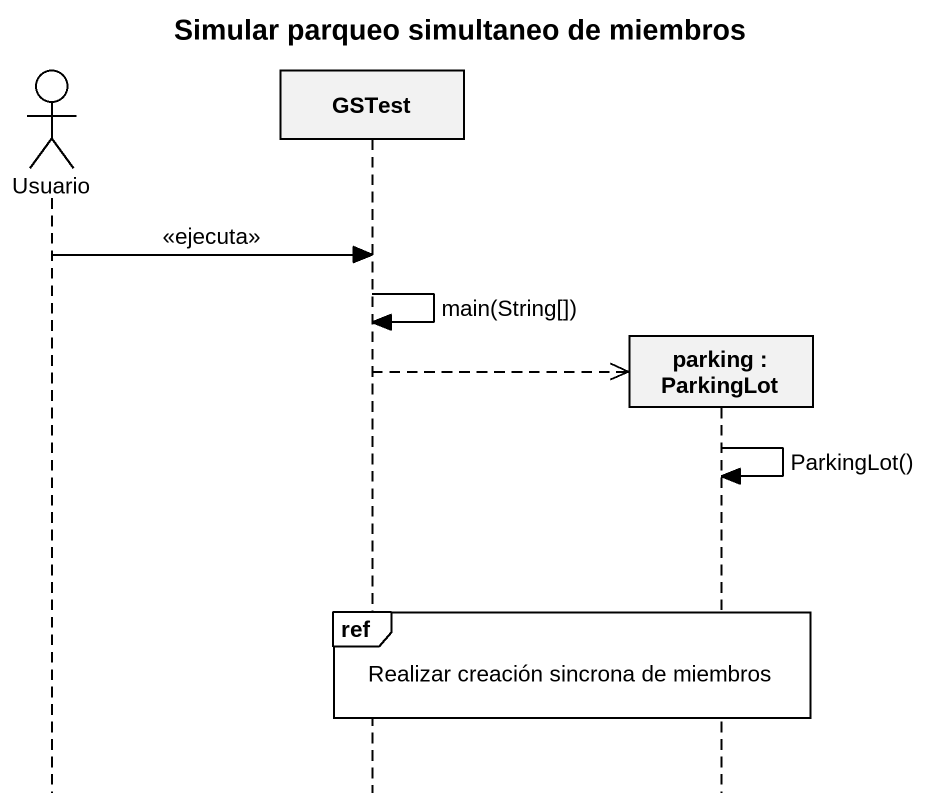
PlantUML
@startuml
title Simular parqueo simultaneo de miembros
hide footbox
actor Usuario
participant GSTest
participant "parking : ParkingLot" as parking

Usuario -> GSTest : <<ejecuta>>
GSTest -> GSTest : main(String[])
GSTest -->> parking **
parking -> parking : ParkingLot()
ref over GSTest, parking : Realizar creación sincrona de miembros
@enduml
